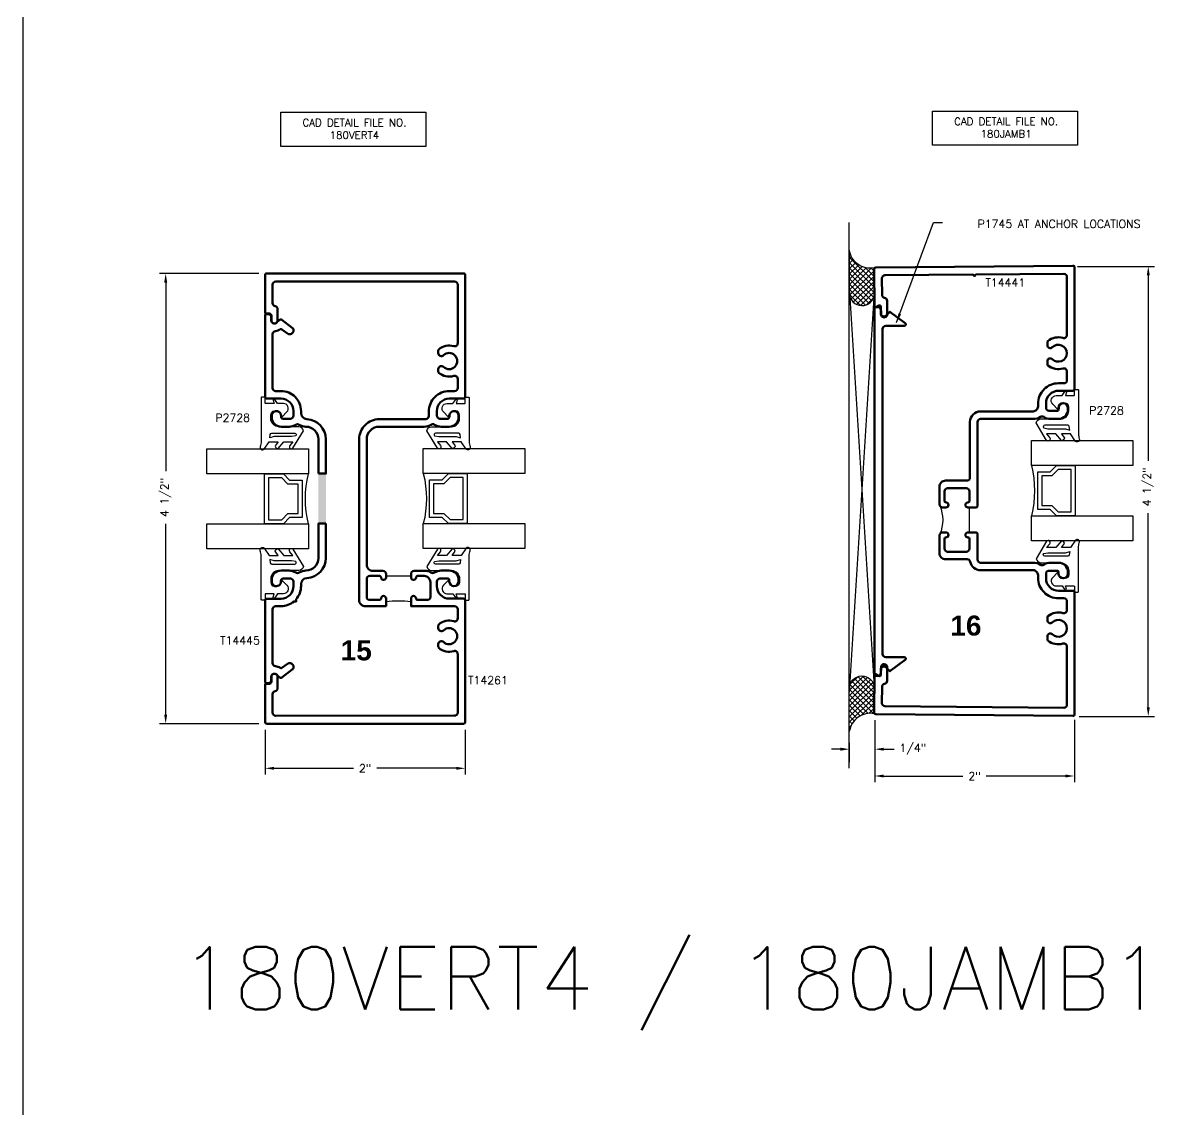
# Model space of a CAD drawing. Extents: x 0 to 139, y -15 to 75.
# Drawn here: x 92.69 to 104.06, y 30.58 to 41.44 of the extents above; entities that cross this region are included whole.
import ezdxf

# ---------------------------------------------------------------- set-up
doc = ezdxf.new("R2010")
doc.units = 0
doc.header["$MEASUREMENT"] = 0
doc.header["$PDMODE"] = 3
doc.layers.get('DEFPOINTS').update_dxf_attribs({"linetype": 'CONTINUOUS'})
for name, color, linetype in [('R-ANNO-DIMS', 3, 'CONTINUOUS'), ('R-ANNO-TEXT', 6, 'CONTINUOUS'), ('R-Det1', 4, 'CONTINUOUS'), ('R-Det2', 2, 'CONTINUOUS'), ('R-DET3', 5, 'CONTINUOUS'), ('R-OTLN', 1, 'CONTINUOUS'), ('R-PAT1', 5, 'CONTINUOUS'), ('TITLE', 7, 'CONTINUOUS')]:
    doc.layers.add(name, color=color, linetype=linetype)
doc.styles.get("Standard").update_dxf_attribs({"font": 'simplex'})
doc.dimstyles.new('1X', dxfattribs={"dimtxt": 0.08, "dimasz": 0.09, "dimexe": 0.0625, "dimexo": 0.0625, "dimgap": 0.062, "dimtad": 0, "dimdec": 5, "dimzin": 4, "dimdsep": 46, "dimlunit": 5, "dimtxsty": 'Standard', "dimcen": 0, "dimclrd": 256, "dimclre": 256, "dimclrt": 256, "dimadec": 0, "dimazin": 1, "dimtfac": 1, "dimtdec": 5, "dimtofl": 0, "dimtmove": 0, "dimatfit": 3, "dimfxl": 0, "dimfrac": 2, "dimtolj": 1, "dimtzin": 4, "dimarcsym": 0})

# ---------------------------------------------------------------- blocks, each defined once
blk = doc.blocks.new('*D50')
at = {"layer": 'DEFPOINTS', "color": 0}
for p in [(101.202, 34.528), (103.198, 34.533), (103.198, 33.907)]:
    blk.add_point(p, dxfattribs=at)
at = {"layer": 'R-ANNO-DIMS', "lineweight": -2}
for p, q in [((101.202, 34.466), (101.202, 33.845)), ((103.198, 34.47), (103.198, 33.845)), ((101.292, 33.907), (102.084, 33.907)), ((103.108, 33.907), (102.315, 33.907))]:
    blk.add_line(p, q, dxfattribs=at)
at = {"layer": 'R-ANNO-DIMS'}
for points in [[(101.292, 33.922), (101.292, 33.892), (101.202, 33.907)], [(103.108, 33.922), (103.108, 33.892), (103.198, 33.907)]]:
    blk.add_solid(points, dxfattribs=at)
at = {"layer": 'R-ANNO-DIMS', "insert": (102.2, 33.907), "char_height": 0.08, "attachment_point": 5}
blk.add_mtext('\\A1;2"', dxfattribs=at)
blk = doc.blocks.new('*D51')
at = {"layer": 'DEFPOINTS', "color": 0}
for p in [(103.167, 39.001), (103.936, 39.001), (103.183, 34.503)]:
    blk.add_point(p, dxfattribs=at)
at = {"layer": 'R-ANNO-DIMS', "lineweight": -2}
for p, q in [((103.229, 39.001), (103.999, 39.001)), ((103.936, 38.911), (103.936, 37.059)), ((103.936, 34.593), (103.936, 36.535)), ((103.246, 34.503), (103.999, 34.503))]:
    blk.add_line(p, q, dxfattribs=at)
at = {"layer": 'R-ANNO-DIMS'}
for points in [[(103.921, 38.911), (103.951, 38.911), (103.936, 39.001)], [(103.921, 34.593), (103.951, 34.593), (103.936, 34.503)]]:
    blk.add_solid(points, dxfattribs=at)
at = {"layer": 'R-ANNO-DIMS', "insert": (103.936, 36.797), "char_height": 0.08, "attachment_point": 5, "rotation": 90}
blk.add_mtext('\\A1;4 1/2"', dxfattribs=at)
blk = doc.blocks.new('*D52')
at = {"layer": 'DEFPOINTS', "color": 0}
for p in [(101.202, 34.528), (101.202, 34.175), (100.949, 33.984)]:
    blk.add_point(p, dxfattribs=at)
at = {"layer": 'R-ANNO-DIMS', "lineweight": -2}
for p, q in [((101.202, 34.466), (101.202, 34.112)), ((100.949, 34.046), (100.949, 34.237)), ((100.859, 34.175), (100.769, 34.175)), ((101.292, 34.175), (101.396, 34.175))]:
    blk.add_line(p, q, dxfattribs=at)
at = {"layer": 'R-ANNO-DIMS'}
for points in [[(100.859, 34.19), (100.859, 34.16), (100.949, 34.175)], [(101.292, 34.19), (101.292, 34.16), (101.202, 34.175)]]:
    blk.add_solid(points, dxfattribs=at)
at = {"layer": 'R-ANNO-DIMS', "insert": (101.584, 34.175), "char_height": 0.08, "attachment_point": 5}
blk.add_mtext('\\A1;1/4"', dxfattribs=at)
blk = doc.blocks.new('P2728 gasket')
at = {"layer": 'R-Det2'}
blk.add_lwpolyline([(86.461, 33.362), (86.567, 33.537, 0.301952), (86.52, 33.577), (86.32, 33.577, -0.414214), (86.24, 33.657), (86.24, 33.695, -0.388879), (86.276, 33.735), (86.292, 33.736, -0.440011), (86.336, 33.696), (86.336, 33.682, 0.668179), (86.353, 33.675), (86.401, 33.724, 0.668179), (86.366, 33.809), (86.307, 33.809), (86.279, 33.849, 0.836323), (86.264, 33.842), (86.273, 33.809), (86.189, 33.809, -0.414214), (86.183, 33.815), (86.183, 33.865, 0.414214), (86.177, 33.871), (86.149, 33.871, 0.414214), (86.143, 33.865), (86.143, 33.427, -0.083245), (86.135, 33.378), (86.135, 33.378)], format="xyb", dxfattribs=at)
for points in [[(86.174, 33.352), (86.223, 33.426), (86.314, 33.426), (86.283, 33.384)], [(86.313, 33.359), (86.371, 33.426), (86.462, 33.426), (86.431, 33.388)]]:
    blk.add_lwpolyline(points, dxfattribs=at)
at = {"layer": 'R-Det2', "lineweight": 25}
blk.add_lwpolyline([(86.235, 33.499, -0.372312), (86.249, 33.512), (86.48, 33.512, -0.668179), (86.49, 33.486), (86.448, 33.478), (86.274, 33.478), (86.23, 33.465)], format="xyb", close=True, dxfattribs=at)
at = {"layer": 'R-Det2', "ltscale": 0.1}
for centre, radius, start, end in [((86.157, 33.369), 0.0237, 157.7655, 314.5007), ((86.313, 33.388), 0.0297, 188.4603, 270), ((86.446, 33.375), 0.0199, 139.7022, 319.7022)]:
    blk.add_arc(centre, radius, start, end, dxfattribs=at)
blk = doc.blocks.new('*D150')
at = {"layer": 'DEFPOINTS', "color": 0}
for p in [(95.11, 38.93), (94.117, 34.43), (95.11, 34.43)]:
    blk.add_point(p, dxfattribs=at)
at = {"layer": 'R-ANNO-DIMS', "lineweight": -2}
for p, q in [((95.048, 38.93), (94.055, 38.93)), ((94.117, 38.84), (94.117, 36.953)), ((94.117, 34.52), (94.117, 36.429)), ((95.048, 34.43), (94.055, 34.43))]:
    blk.add_line(p, q, dxfattribs=at)
at = {"layer": 'R-ANNO-DIMS'}
for points in [[(94.102, 38.84), (94.132, 38.84), (94.117, 38.93)], [(94.102, 34.52), (94.132, 34.52), (94.117, 34.43)]]:
    blk.add_solid(points, dxfattribs=at)
at = {"layer": 'R-ANNO-DIMS', "insert": (94.117, 36.691), "char_height": 0.08, "attachment_point": 5, "rotation": 90}
blk.add_mtext('\\A1;4 1/2"', dxfattribs=at)
blk = doc.blocks.new('*D151')
at = {"layer": 'DEFPOINTS', "color": 0}
for p in [(95.11, 34.43), (97.11, 34.43), (97.11, 33.984)]:
    blk.add_point(p, dxfattribs=at)
at = {"layer": 'R-ANNO-DIMS', "lineweight": -2}
for p, q in [((95.11, 34.367), (95.11, 33.922)), ((97.11, 34.367), (97.11, 33.922)), ((95.2, 33.984), (95.995, 33.984)), ((97.02, 33.984), (96.226, 33.984))]:
    blk.add_line(p, q, dxfattribs=at)
at = {"layer": 'R-ANNO-DIMS'}
for points in [[(95.2, 33.999), (95.2, 33.969), (95.11, 33.984)], [(97.02, 33.999), (97.02, 33.969), (97.11, 33.984)]]:
    blk.add_solid(points, dxfattribs=at)
at = {"layer": 'R-ANNO-DIMS', "insert": (96.11, 33.984), "char_height": 0.08, "attachment_point": 5}
blk.add_mtext('\\A1;2"', dxfattribs=at)

msp = doc.modelspace()

# ---------------------------------------------------------------- hatches: boundary and pattern name
at = {"layer": 'R-PAT1'}
h = msp.add_hatch(dxfattribs=at)
h.set_pattern_fill('ANSI37', color=256, scale=0.3, angle=-90, style=0)
h.set_pattern_definition([(315, (97.798834, 40.59891), (0.0265165, 0.0265165), []), (45, (97.798834, 40.59891), (-0.0265165, 0.0265165), [])])
edge = h.paths.add_edge_path()
edge.add_line((100.9485376, 39.1633926), (100.9485377, 38.7347493))
edge.add_arc((101.0743134, 38.7347493), 0.1257757, 180.0000074, 357.46272372)
edge.add_line((101.1999658, 38.7291813), (101.1984008, 38.9853717))
edge.add_arc((101.1600258, 39.1958695), 0.2139673, 188.7303523, 280.33190092, ccw=False)
msp.add_hatch(color=256, dxfattribs=at).paths.add_polyline_path([(95.6424507, 36.9296269), (95.7174507, 36.9296269), (95.7174507, 36.4296269), (95.6424507, 36.4296269)])
h = msp.add_hatch(dxfattribs=at)
h.set_pattern_fill('ANSI37', color=256, scale=0.3, angle=-90, style=0)
h.set_pattern_definition([(315, (97.798834, 40.62891), (0.0265165, 0.0265165), []), (45, (97.798834, 40.62891), (-0.0265165, 0.0265165), [])])
edge = h.paths.add_edge_path()
edge.add_line((100.9485376, 34.3523508), (100.9485377, 34.7809941))
edge.add_arc((101.0743134, 34.7809941), 0.1257757, 2.53727628, 179.9999926, ccw=False)
edge.add_line((101.1999658, 34.7865621), (101.1984008, 34.5303717))
edge.add_arc((101.1600258, 34.3198738), 0.2139673, 79.66809908, 171.2696477)

# ---------------------------------------------------------------- linework, layer by layer
at = {"layer": 'R-ANNO-TEXT'}
for points in [[(95.2660365, 40.5412019), (96.7175165, 40.5412019), (96.7175165, 40.199139), (95.2660365, 40.199139)], [(101.7785228, 40.5535147), (103.2300027, 40.5535147), (103.2300027, 40.2114518), (101.7785228, 40.2114518)]]:
    msp.add_lwpolyline(points, close=True, dxfattribs=at)
at = {"layer": 'R-Det1', "color": 5}
msp.add_line((100.9485376, 33.9836914), (100.9485376, 39.4396914), dxfattribs=at)
at = {"layer": 'R-Det1', "lineweight": 50}
for points in [[(101.2807893, 36.7508511), (101.2807894, 35.125851, 0.4142135624), (101.3117894, 35.094851), (101.4977894, 35.094851, -0.722145632), (101.5067455, 35.067818), (101.3536309, 34.953851), (101.3157096, 34.991772, 0.6681846236), (101.2627893, 34.969852), (101.2627893, 34.937851, -0.4142164072), (101.2317894, 34.906851), (101.2007893, 34.906851), (101.2007893, 36.7508511), (101.2007893, 38.5948511), (101.2317894, 38.5948511, -0.4142164072), (101.2627893, 38.5638511), (101.2627893, 38.5318501, 0.6681846236), (101.3157096, 38.5099301), (101.3536309, 38.5478511), (101.5067455, 38.4338841, -0.722145632), (101.4977894, 38.4068511), (101.3117894, 38.4068511, 0.4142135624), (101.2807894, 38.3758511)], [(95.6424507, 36.9296269), (95.6424507, 37.2736274, 0.4135158467), (95.5177485, 37.3986271, -0.143455795), (95.4507507, 37.4184269, 0.2925397147), (95.4172507, 37.4184269, -0.1452865705), (95.3497507, 37.3986269), (95.2694507, 37.3986269, -0.4150537634), (95.1764507, 37.4916269), (95.1764507, 37.5081269, -1.0129010917), (95.2694507, 37.5069269), (95.2694507, 37.4986269, 0.4142135624), (95.2894507, 37.4786269), (95.3634507, 37.4786269, 0.4161327233), (95.3944507, 37.5096269), (95.3944507, 37.5546269, 0.4142135624), (95.2694507, 37.6796269), (95.1304507, 37.6796269, -0.4142135624), (95.1104507, 37.6996269), (95.1104507, 38.5136269, -0.4142135624), (95.1204507, 38.5236269), (95.1414507, 38.5236269, -0.4129032258), (95.1724507, 38.4926269), (95.1724507, 38.4606269, 0.6690389661), (95.2253507, 38.4386269), (95.2510269, 38.4643709, -0.3726509123), (95.2771336, 38.4662878), (95.3819507, 38.3882269, -0.2383281561), (95.3944507, 38.3634269), (95.3944507, 38.3601269, -0.6157428407), (95.3345507, 38.3300269), (95.2788507, 38.3715269, 0.3082190999), (95.2616507, 38.3720269, -0.1213374475), (95.2134507, 38.3550269, 0.3842927381), (95.1854507, 38.3242269), (95.1854507, 37.7846269, 0.4166706115), (95.2154507, 37.7546269), (95.2694507, 37.7546269, -0.4142135624), (95.4694507, 37.5546269), (95.4694507, 37.5352526, 0.3986406071), (95.5281377, 37.4733412, -0.3986406071), (95.7174507, 37.2736269), (95.7174507, 36.9296269)], [(95.7174507, 36.4296269), (95.7174507, 36.0856269, -0.3986406071), (95.5281377, 35.8859126, 0.3986406071), (95.4694507, 35.8240012), (95.4694507, 35.8046269, -0.1786830484), (95.4214786, 35.674675), (95.4214786, 35.6525989), (95.3994026, 35.6525989, -0.1786830484), (95.2694507, 35.6046269), (95.2154507, 35.6046269, 0.4133333333), (95.1854507, 35.5746269), (95.1854507, 35.0349269, 0.3842927381), (95.2134507, 35.0041269, -0.1250270914), (95.2616507, 34.9871269, 0.3082190999), (95.2788507, 34.9876269), (95.3345507, 35.0291269, -0.6157428407), (95.3944507, 34.9990269), (95.3944507, 34.9958269, -0.2391768851), (95.3819507, 34.9709269), (95.2771131, 34.892939, -0.3721215311), (95.2510338, 34.8948438), (95.2253507, 34.9205269, 0.667873573), (95.1724507, 34.8986269), (95.1724507, 34.8666269, -0.4161327233), (95.1414507, 34.8356269), (95.1204507, 34.8356269, -0.4142135624), (95.1104507, 34.8456269), (95.1104507, 35.6596269, -0.4142135624), (95.1304507, 35.6796269), (95.2694507, 35.6796269, 0.4142135624), (95.3944507, 35.8046269), (95.3944507, 35.8496269, 0.4129032258), (95.3634507, 35.8806269), (95.2894507, 35.8806269, 0.4142135624), (95.2694507, 35.8606269), (95.2694507, 35.8522269, -1.0118394562), (95.1764507, 35.8511269), (95.1764507, 35.8676269, -0.4139789032), (95.2694507, 35.9606269), (95.3497507, 35.9606269, -0.1438656715), (95.4172507, 35.9407269, 0.2925397147), (95.4507507, 35.9407269, -0.1425656593), (95.5180062, 35.9606261, 0.4129124678), (95.6424507, 36.0856248), (95.6424507, 36.4296269)]]:
    msp.add_lwpolyline(points, format="xyb", close=True, dxfattribs=at)
at = {"layer": 'R-Det2'}
for points in [[(95.5433686, 36.4275973), (95.5433685, 36.1775973), (94.5292848, 36.1775973), (94.5292848, 36.4275973), (95.1053685, 36.4275973), (95.1053685, 36.9275973), (94.5292848, 36.9275973), (94.5292848, 37.1775973), (95.5433685, 37.1775973), (95.5433685, 36.9275973), (95.1053685, 36.9275973), (95.2933685, 36.9275973), (95.3553685, 36.8655973), (95.4803685, 36.8655973), (95.4803685, 36.4895973), (95.3553685, 36.4895973), (95.2933685, 36.4275973), (95.1053685, 36.4275973), (95.5433685, 36.4275973, -0.1233101835), (95.5433685, 36.9275973, 0.8755579354)], [(96.6916539, 36.9295392), (96.691654, 37.1795392), (97.7057377, 37.1795392), (97.7057377, 36.9295392), (97.129654, 36.9295392), (97.129654, 36.4295392), (97.7057377, 36.4295392), (97.7057377, 36.1795392), (96.691654, 36.1795392), (96.691654, 36.4295392), (97.129654, 36.4295392), (96.941654, 36.4295392), (96.879654, 36.4915392), (96.754654, 36.4915392), (96.754654, 36.8675392), (96.879654, 36.8675392), (96.941654, 36.9295392), (97.129654, 36.9295392), (96.691654, 36.9295392, -0.1233101835), (96.691654, 36.4295392, 0.8755579354)], [(102.767937, 37.0092041), (102.767937, 37.2592041), (103.7820208, 37.2592041), (103.7820208, 37.0092041), (103.205937, 37.0092041), (103.205937, 36.5092041), (103.7820208, 36.5092041), (103.7820208, 36.2592041), (102.767937, 36.2592041), (102.767937, 36.5092041), (103.205937, 36.5092041), (103.017937, 36.5092041), (102.955937, 36.5712041), (102.830937, 36.5712041), (102.830937, 36.9472041), (102.955937, 36.9472041), (103.017937, 37.0092041), (103.205937, 37.0092041), (102.767937, 37.0092041, -0.1233101835), (102.767937, 36.5092041, 0.8755579354)]]:
    msp.add_lwpolyline(points, format="xyb", dxfattribs=at)
for points in [[(103.165937, 36.9692041), (103.0345056, 36.9692041), (102.9725056, 36.9072041), (102.870937, 36.9072041), (102.870937, 36.6112041), (102.9725056, 36.6112041), (103.0345056, 36.5492041), (103.165937, 36.5492041), (103.165937, 36.9692041)], [(95.1453685, 36.4675973), (95.2767999, 36.4675973), (95.3387999, 36.5295973), (95.4403685, 36.5295973), (95.4403685, 36.8255973), (95.3387999, 36.8255973), (95.2767999, 36.8875973), (95.1453685, 36.8875973), (95.1453685, 36.4675973)], [(97.089654, 36.8895392), (96.9582225, 36.8895392), (96.8962225, 36.8275392), (96.794654, 36.8275392), (96.794654, 36.5315392), (96.8962225, 36.5315392), (96.9582225, 36.4695392), (97.089654, 36.4695392), (97.089654, 36.8895392)]]:
    msp.add_lwpolyline(points, dxfattribs=at)
at = {"layer": 'R-DET3'}
for p, q in [((100.9517883, 38.743851), (101.2017883, 34.743851)), ((100.9517883, 34.743851), (101.2017883, 38.743851))]:
    msp.add_line(p, q, dxfattribs=at)
at = {"layer": 'R-OTLN', "lineweight": 50}
for points in [[(102.2192353, 36.5919077), (102.2292353, 36.6019077), (102.2292353, 37.4460202, -0.4142135624), (102.2602353, 37.4770202), (102.7892353, 37.4770202, 0.1450639488), (102.8573443, 37.4972053, -0.2963644577), (102.8911263, 37.4972053, 0.1450639488), (102.9592353, 37.4770202), (103.0392353, 37.4770202, 0.4155724693), (103.1322353, 37.5704525), (103.1322353, 37.5865212, 1), (103.0392353, 37.5865212), (103.0392353, 37.5720202, -0.4142135624), (103.0242353, 37.5570202), (102.9452353, 37.5570202, -0.4142135624), (102.9142353, 37.5880202), (102.9142353, 37.6330202, -0.4142135624), (103.0392353, 37.7580202), (103.1832353, 37.7580202, 0.4142135624), (103.1982353, 37.7730202), (103.1982353, 38.9929283, 0.4160038791), (103.1831437, 39.007928), (101.2132719, 38.9910289, 0.4142058065), (101.1984008, 38.9759378), (101.2016261, 38.598808, 0.5773500035), (101.2136849, 38.5919827), (101.2420432, 38.6086802, -0.5773500035), (101.2646535, 38.5958828), (101.2652811, 38.5224931, 1.000029034), (101.3272788, 38.5230253), (101.3261382, 38.6563947, 0.3582490687), (101.300879, 38.6865936, -0.3582490687), (101.2756198, 38.7167925), (101.2742193, 38.8805485, -0.4142058065), (101.3049523, 38.9118124), (102.1835879, 38.9193501), (102.1985894, 38.9043485), (102.2138945, 38.9196101), (103.0919694, 38.9271429, -0.4167284122), (103.1232353, 38.8961441), (103.1232353, 38.3154078, -0.5028435991), (103.0832852, 38.285728, 0.2556484292), (102.9334775, 38.2541589, 0.2190376255), (102.9282353, 38.2427665), (102.9282353, 38.2124319, 0.6705407069), (102.9770962, 38.1923796, -2.4366677679), (102.9770962, 38.0736608, 0.6705407069), (102.9282353, 38.0536085), (102.9282353, 38.0232739, 0.2190376255), (102.9334775, 38.0118816, 0.2556484292), (103.0832852, 37.9803125, -0.5028435991), (103.1232353, 37.9506326), (103.1232353, 37.8640202, -0.4142135624), (103.0922353, 37.8330202), (103.0392353, 37.8330202, 0.4142135624), (102.8342353, 37.6280202), (102.8342353, 37.6020202, -0.4142135624), (102.7842353, 37.5520202), (102.2602353, 37.5520202, 0.4142135624), (102.1542353, 37.4460202), (102.1542353, 36.8911577, -0.4142135624), (102.1229853, 36.8599077), (101.9112353, 36.8599077, 0.4142135624), (101.8492353, 36.7979077), (101.8492353, 36.6229077, 0.4142135624), (101.8802353, 36.5919077), (101.9142353, 36.5919077, 0.4142135624), (101.9392353, 36.6169077, 0.4142135624), (101.9142353, 36.6419077, -0.4142135624), (101.8992353, 36.6569077), (101.8992353, 36.7539077, -0.4142135624), (101.9302353, 36.7849077), (102.1182353, 36.7849077, -0.4142135624), (102.1492353, 36.7539077), (102.1492353, 36.6569077, -0.4142135624), (102.1342353, 36.6419077, 0.4142135624), (102.1092353, 36.6169077, 0.4142135624), (102.1342353, 36.5919077), (102.1492353, 36.5919077)], [(95.1734222, 38.4607868, 1.000029034), (95.2354222, 38.46078), (95.235438, 38.5741544, 0.3582490687), (95.2104423, 38.6045717, -0.3582490687), (95.1854465, 38.634989), (95.1854722, 38.8187472, -0.4142160304), (95.2164768, 38.8497429), (97.0041848, 38.8488418, -0.4167284122), (97.0354507, 38.8178429), (97.0354507, 38.2334479, -0.5046141751), (96.995333, 38.2038191, 0.2628812439), (96.8454507, 38.1709946, 0.2134217653), (96.8404507, 38.1598143), (96.8404507, 38.1350932, 0.6627717165), (96.89304, 38.1128468, -2.3639448585), (96.89304, 37.9965914, 0.6627717165), (96.8404507, 37.974345), (96.8404507, 37.9496239, 0.2134217653), (96.8454507, 37.9384436, 0.2628812439), (96.995333, 37.9056191, -0.5046141751), (97.0354507, 37.8759902), (97.0354507, 37.7857191, -0.4142135624), (97.0044507, 37.7547191), (96.9514507, 37.7547191, 0.4142135624), (96.7464507, 37.5497191), (96.7464507, 37.5047191, -0.4142135624), (96.7154507, 37.4737191), (96.2507002, 37.4737191, 0.4142135624), (96.0507002, 37.2737191), (96.0507002, 35.8947191), (96.0507002, 35.6667191, 0.4142135624), (96.1127002, 35.6047191), (96.2267002, 35.6047191), (96.3193353, 35.6047191, -0.0632542239), (96.3187002, 35.6097191), (96.3187002, 35.6817191, 0.4142135624), (96.2937002, 35.7067191, 0.4142135624), (96.2687002, 35.6817191, -0.4142135624), (96.2537002, 35.6667191), (96.1567002, 35.6667191, -0.4142135624), (96.1257002, 35.6977191), (96.1257002, 35.8757191, -0.4142135624), (96.1567002, 35.9067191), (96.2537002, 35.9067191, -0.4142135624), (96.2687002, 35.8917191, 0.4142135624), (96.2937002, 35.8667191, 0.4142135624), (96.3187002, 35.8917191), (96.3187002, 35.9257191, 0.4142135624), (96.2877002, 35.9567191), (96.1877002, 35.9567191, -0.4142135624), (96.1257002, 36.0187191), (96.1257002, 37.2737191, -0.4142135624), (96.2507002, 37.3987191), (96.7014507, 37.3987191, 0.1450639488), (96.7695597, 37.4189042, -0.2963644577), (96.8033417, 37.4189042, 0.1450639488), (96.8714507, 37.3987191), (96.9514508, 37.3987191, 0.415572152), (97.0444507, 37.4921514), (97.0444507, 37.5082201, 1), (96.9514507, 37.5082201), (96.9514507, 37.4937191, -0.4142135624), (96.9364507, 37.4787191), (96.8574507, 37.4787191, -0.4142135624), (96.8264507, 37.5097191), (96.8264507, 37.5547191, -0.4142135624), (96.9514507, 37.6797191), (97.0904507, 37.6797191, 0.4142135624), (97.1104507, 37.6997191), (97.1104507, 38.9146272, 0.4160038791), (97.0953591, 38.9296269), (95.1254878, 38.9297564, 0.4142160304), (95.1104856, 38.9147585), (95.1104329, 38.537652, 0.4160038825), (95.1184807, 38.5296511), (95.1534318, 38.5296462, -0.4142135624), (95.173429, 38.5096434)], [(102.1492353, 36.3419077), (102.1342353, 36.3419077, 0.4142135624), (102.1092353, 36.3169077, 0.4142135624), (102.1342353, 36.2919077, -0.4142135624), (102.1492353, 36.2769077), (102.1492353, 36.1799077, -0.4142135624), (102.1182353, 36.1489077), (101.9302353, 36.1489077, -0.4142135624), (101.8992353, 36.1799077), (101.8992353, 36.2769077, -0.4142135624), (101.9142353, 36.2919077, 0.4142135624), (101.9392353, 36.3169077, 0.4142135624), (101.9142353, 36.3419077), (101.8802353, 36.3419077, 0.4142135624), (101.8492353, 36.3109077), (101.8492353, 36.1359077, 0.4142135624), (101.9112353, 36.0739077), (102.1259449, 36.0739077, -0.3569974072), (102.1563318, 36.0490427, 0.3569974072), (102.2602353, 35.9640202), (102.7842353, 35.9640202, -0.4142135624), (102.8342353, 35.9140202), (102.8342353, 35.8880202, 0.4142135624), (103.0392353, 35.6830202), (103.0922353, 35.6830202, -0.4142135624), (103.1232353, 35.6520202), (103.1232353, 35.5654078, -0.5028435991), (103.0832852, 35.535728, 0.2556484292), (102.9334775, 35.5041589, 0.2190376255), (102.9282353, 35.4927665), (102.9282353, 35.4624319, 0.6705407069), (102.9770962, 35.4423796, -2.4366677679), (102.9770962, 35.3236608, 0.6705407069), (102.9282353, 35.3036085), (102.9282353, 35.2732739, 0.2190376255), (102.9334775, 35.2618816, 0.2556484292), (103.0832852, 35.2303125, -0.5028435991), (103.1232353, 35.2006326), (103.1232353, 34.6198964, -0.4167284122), (103.0919694, 34.5888975), (101.3049523, 34.604228, -0.4142058065), (101.2742193, 34.635492), (101.2756113, 34.798248, -0.3582490687), (101.3008705, 34.8284469, 0.3582490687), (101.3261296, 34.8586458), (101.3272788, 34.9930152, 1.000029034), (101.2652811, 34.9935473), (101.2646535, 34.9201577, -0.5773500035), (101.2420432, 34.9073602), (101.2136849, 34.9240578, 0.5773500035), (101.2016261, 34.9172324), (101.1984008, 34.5401026, 0.4142058065), (101.2132719, 34.5250115), (103.1831437, 34.5081124, 0.4160038791), (103.1982353, 34.5231121), (103.1982353, 35.7430202, 0.4142135624), (103.1832353, 35.7580202), (103.0392353, 35.7580202, -0.4142135624), (102.9142353, 35.8830202), (102.9142353, 35.9280202, -0.4142135624), (102.9452353, 35.9590202), (103.0242353, 35.9590202, -0.4142135624), (103.0392353, 35.9440202), (103.0392353, 35.9295192, 1), (103.1322353, 35.9295192), (103.1322353, 35.9455879, 0.415572152), (103.0392354, 36.0390202), (102.9592353, 36.0390202, 0.1450639488), (102.8911263, 36.0188351, -0.2963644577), (102.8573443, 36.0188351, 0.1450639488), (102.7892353, 36.0390202), (102.2602353, 36.0390202, -0.4142135624), (102.2292353, 36.0700202), (102.2292353, 36.3319077), (102.2192353, 36.3419077)], [(95.1734222, 34.8986514, -1.000029034), (95.2354222, 34.8986581), (95.235438, 34.7852838, -0.3582490687), (95.2104423, 34.7548665, 0.3582490687), (95.1854465, 34.7244492), (95.1854722, 34.540691, 0.4142160304), (95.2164768, 34.5096953), (97.0041848, 34.5105964, 0.4167284122), (97.0354507, 34.5415953), (97.0354507, 35.1259902, 0.5046141751), (96.995333, 35.1556191, -0.2628812439), (96.8454507, 35.1884436, -0.2134217653), (96.8404507, 35.1996239), (96.8404507, 35.224345, -0.6627717165), (96.89304, 35.2465914, 2.3639448585), (96.89304, 35.3628468, -0.6627717165), (96.8404507, 35.3850932), (96.8404507, 35.4098143, -0.2134217653), (96.8454507, 35.4209946, -0.2628812439), (96.995333, 35.4538191, 0.5046141751), (97.0354507, 35.4834479), (97.0354507, 35.5737191, 0.4142135624), (97.0044507, 35.6047191), (96.9514507, 35.6047191), (96.7465877, 35.6047191), (96.6607002, 35.6047191), (96.5680652, 35.6047191, 0.0632542239), (96.5687002, 35.6097191), (96.5687002, 35.6817191, -0.4142135624), (96.5937002, 35.7067191, -0.4142135624), (96.6187002, 35.6817191, 0.4142135624), (96.6337002, 35.6667191), (96.7307002, 35.6667191, 0.4142135624), (96.7617002, 35.6977191), (96.7617002, 35.8447191, 0.4142135624), (96.6997002, 35.9067191), (96.6337002, 35.9067191, 0.4142135624), (96.6187002, 35.8917191, -0.4142135624), (96.5937002, 35.8667191, -0.4142135624), (96.5687002, 35.8917191), (96.5687002, 35.9257191, -0.4142135624), (96.5997002, 35.9567191), (96.7273536, 35.9567191, -0.1738695353), (96.7667517, 35.9425918, 0.3271858311), (96.8033417, 35.940534, -0.1450639488), (96.8714507, 35.9607191), (96.9514507, 35.9607191, -0.4155724693), (97.0444507, 35.8672868), (97.0444507, 35.8512181, -1), (96.9514507, 35.8512181), (96.9514507, 35.8657191, 0.4142135624), (96.9364507, 35.8807191), (96.8574507, 35.8807191, 0.4142135624), (96.8264507, 35.8497191), (96.8264507, 35.8047191, 0.4142135624), (96.9514507, 35.6797191), (97.0904507, 35.6797191, -0.4142135624), (97.1104507, 35.6597191), (97.1104507, 34.444811, -0.4160038791), (97.0953591, 34.4298113), (95.1254878, 34.4296818, -0.4142160304), (95.1104856, 34.4446797), (95.1104329, 34.8217861, -0.4160038825), (95.1184807, 34.8297871), (95.1534318, 34.829792, 0.4142135624), (95.173429, 34.8497948)]]:
    msp.add_lwpolyline(points, format="xyb", close=True, dxfattribs=at)
at = {"layer": 'R-PAT1'}
for points in [[(100.9485376, 39.1633926), (100.9485377, 38.7347493, 0.9780995873), (101.1999658, 38.7291813), (101.1984008, 38.9853717, -0.4224245011), (100.9485376, 39.1633926, -1.1845073301)], [(100.9485376, 34.3523508), (100.9485377, 34.7809941, -0.9780995873), (101.1999658, 34.7865621), (101.1984008, 34.5303717, 0.4224245011), (100.9485376, 34.3523508, 1.1845073301)]]:
    msp.add_lwpolyline(points, format="xyb", dxfattribs=at)
for points in [[(101.9003971, 36.2761778), (101.9003971, 36.1791778, 0.4142135624), (101.9313971, 36.1481778), (102.1182353, 36.1489077, 0.4142135624), (102.1492353, 36.1799077), (102.1492353, 36.2769077, 0.4142135624), (102.1342353, 36.2919077, -0.4142135624), (102.1092353, 36.3169077, -0.4142135624), (102.1342353, 36.3419077), (102.1492353, 36.3419077), (102.1492353, 36.5919077), (102.1342353, 36.5919077, -0.4142135624), (102.1092353, 36.6169077, -0.4142135624), (102.1342353, 36.6419077, 0.4142135624), (102.1492353, 36.6569077), (102.1492353, 36.7539077, 0.4142135624), (102.1182353, 36.7849077), (101.9313971, 36.7841778, 0.4142135624), (101.9003971, 36.7531778), (101.9003971, 36.6561778, 0.4142135624), (101.9153971, 36.6411778, -0.4142135624), (101.9403971, 36.6161778, -0.4142135624), (101.9153971, 36.5911778), (101.8813971, 36.5911778, -0.3026074371), (101.852789, 36.6102371, -0.2003205128), (101.852789, 36.3221185, -0.3026074371), (101.8813971, 36.3411778), (101.9153971, 36.3411778, -0.4142135624), (101.9403971, 36.3161778, -0.4142135624), (101.9153971, 36.2911778, 0.4142135624)], [(96.2687002, 35.6817191, -0.4142135624), (96.2537002, 35.6667191), (96.1567002, 35.6667191, -0.4142135624), (96.1257002, 35.6977191), (96.1257002, 35.8757191, -0.4142135624), (96.1567002, 35.9067191), (96.2537002, 35.9067191, -0.4142135624), (96.2687002, 35.8917191, 0.4142135624), (96.2937002, 35.8667191, 0.4142135624), (96.3187002, 35.8917191, -0.4142135624), (96.3337002, 35.9067191), (96.5537002, 35.9067191, -0.4142135624), (96.5687002, 35.8917191), (96.5687002, 35.8917191, 0.4142135624), (96.5937002, 35.8667191, 0.4142135624), (96.6187002, 35.8917191, -0.4142135624), (96.6337002, 35.9067191), (96.6997002, 35.9067191, -0.4142135624), (96.7617002, 35.8447191), (96.7617002, 35.6977191, -0.4142135624), (96.7307002, 35.6667191), (96.6337002, 35.6667191, -0.4142135624), (96.6187002, 35.6817191, 0.4142135624), (96.5937002, 35.7067191, 0.4142135624), (96.5687002, 35.6817191), (96.5687002, 35.6477191, 0.3026074371), (96.5687002, 35.6477191, 0.0607415268), (96.3187002, 35.6477191, 0.3026074371), (96.3187002, 35.6477191), (96.3187002, 35.6817191, 0.4142135624), (96.2937002, 35.7067191, 0.4142135624)]]:
    msp.add_lwpolyline(points, format="xyb", close=True, dxfattribs=at)
at = {"layer": 'TITLE'}
msp.add_line((92.688667, 74.8789502), (92.688667, -0.1210498), dxfattribs=at)

# ---------------------------------------------------------------- block references
at = {"layer": 'R-Det2', "xscale": -1}
for p in [(189.3815883, 3.9003547), (183.2938037, 3.8219614)]:
    msp.add_blockref('P2728 gasket', p, dxfattribs=at)
at = {"layer": 'R-Det2'}
msp.add_blockref('P2728 gasket', (8.9270977, 3.8219614), dxfattribs=at)
at = {"layer": 'R-Det2', "rotation": 180}
for p in [(189.3815883, 69.6156858), (183.2938037, 69.5372924)]:
    msp.add_blockref('P2728 gasket', p, dxfattribs=at)
at = {"layer": 'R-Det2', "xscale": -1, "rotation": 180}
msp.add_blockref('P2728 gasket', (8.9270977, 69.5372924), dxfattribs=at)

# ---------------------------------------------------------------- texts
at = {"layer": 'R-ANNO-TEXT'}
for s, insert, char_height, width, attachment_point in [('CAD DETAIL FILE NO.\\P180VERT4', (96.0027188, 40.4756191), 0.075, 1.875, 2), ('CAD DETAIL FILE NO.\\P180JAMB1', (102.515205, 40.4879319), 0.075, 1.875, 2), ('{\\fArial|b1|i0|c0|p34;16}', (101.9582117, 35.5108599, 6.2106922), 0.2, 7.44, 1), ('{\\fArial|b1|i0|c0|p34;15}', (95.8661702, 35.2628896, 6.2106922), 0.2, 7.44, 1)]:
    msp.add_mtext(s, dxfattribs=dict(at, insert=insert, char_height=char_height, width=width, attachment_point=attachment_point))
at = {"layer": 'R-ANNO-TEXT', "char_height": 0.08}
for s, insert, attachment_point in [('P1745 AT ANCHOR LOCATIONS\\P ', (103.8582101, 39.3589124), 6), ('\\A1;T14441', (102.307605, 38.8393941), 4), ('P2728', (94.613504, 37.4887861), 4), ('P2728', (103.3452005, 37.5609807), 4), ('\\A1;T14445', (95.0582966, 35.2625411), 6), ('\\A1;T14261', (97.5357506, 34.8640191), 6)]:
    msp.add_mtext(s, dxfattribs=dict(at, insert=insert, attachment_point=attachment_point))
at = {"layer": 'TITLE'}
msp.add_text('180VERT4 / 180JAMB1', height=0.625, dxfattribs=at).set_placement((94.2632294, 31.5742897))

# ---------------------------------------------------------------- dimensions: what is measured, and where the dimension line sits
at = {"layer": 'R-ANNO-DIMS'}
for base, p1, p2, angle, picture, middle in [((103.9363236, 39.0012765), (103.1831802, 34.5032469), (103.1666169, 39.0012765), 90, '*D51', (103.9363236, 36.7968142)), ((94.1174847, 34.4296269), (95.1104507, 38.9296269), (95.1104507, 34.4296269), 90, '*D150', (94.1174847, 36.6906574)), ((101.2017883, 34.1748712), (100.9485376, 33.9836914), (101.2017883, 34.5282608), 0, '*D52', (101.5837883, 34.1748712))]:
    dim = msp.add_linear_dim(base=base, p1=p1, p2=p2, angle=angle, dimstyle='1X', override={"dimpost": '"'}, dxfattribs=at)
    dim.commit()
    dim.dimension.update_dxf_attribs({"geometry": picture, "text_midpoint": middle, "dimtype": 160})
dim = msp.add_linear_dim(base=(103.1978669, 33.907322), p1=(101.2017883, 34.5282608), p2=(103.1978669, 34.5325265), angle=0, dimstyle='1X', override={"dimpost": '"'}, dxfattribs=at)
dim.commit()
dim.dimension.update_dxf_attribs({"geometry": '*D50', "text_midpoint": (102.1998276, 33.907322)})
dim = msp.add_linear_dim(base=(97.1104507, 33.9841227), p1=(95.1104507, 34.4296269), p2=(97.1104507, 34.4296269), dimstyle='1X', override={"dimpost": '"'}, dxfattribs=at)
dim.commit()
dim.dimension.update_dxf_attribs({"geometry": '*D151', "text_midpoint": (96.1104507, 33.9841227)})

# ---------------------------------------------------------------- leaders
at = {"layer": 'R-ANNO-TEXT'}
msp.add_leader([(101.4214555, 38.4415474), (101.788159, 39.4399396), (101.878159, 39.4399396)], dimstyle='1X', dxfattribs=at)

doc.saveas('drawing.dxf')
